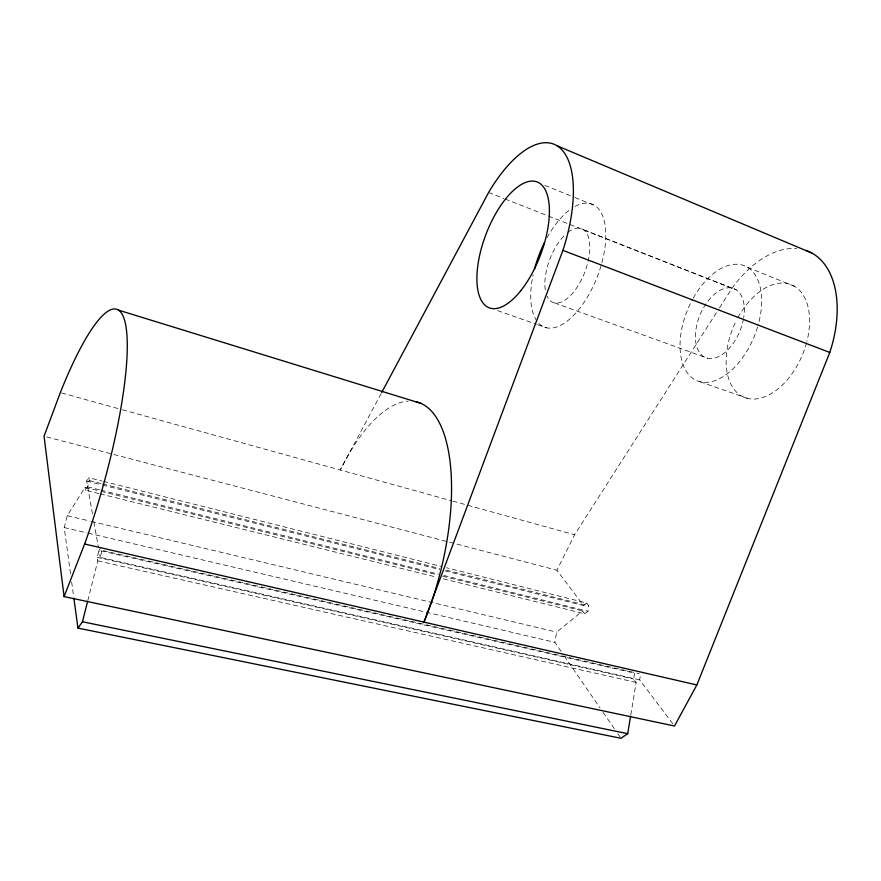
<?xml version="1.0" encoding="UTF-8"?>
<svg xmlns="http://www.w3.org/2000/svg" width="881" height="881" viewBox="0 0 881 881"><rect width="100%" height="100%" fill="white"/><g stroke="black" fill="none" stroke-linecap="round" stroke-linejoin="round"><path stroke-width="0.66" stroke-dasharray="4.41 3.3" d="M672.842 723.819L639.661 679.879L640.63 673.965M630.829 714.788L636.159 682.412L633.637 679.053L634.606 673.172L98.958 550.383L97.196 557.343L97.813 560.856L87.803 600.578M443.286 578.795L584.786 613.815L587.891 611.293L588.827 605.886L586.658 603.033L446.502 567.749M561.076 651.378L554.854 642.348L556.671 632.129L582.627 610.94L584.786 613.815M639.661 679.879L100.203 557.365L101.965 550.35M98.881 493.558L85.523 490.254L87.659 486.863L89.278 480.552L88.75 477.678L102.108 481.048M70.524 573.751L64.214 527.554L67.286 515.671L85.017 487.347L99.696 490.992M586.658 603.033L583.574 605.566L556.902 570.238L574.599 534.778L718.709 309.088M381.088 393.653L340.286 470.002A158.976 64.787 -75.8 0 1 408.156 401.119M92.461 513.887L86.635 481.081L88.75 477.678M719.447 307.932L732.012 288.252A97.758 59.688 -66.9 0 1 796.809 248.574M100.742 547.751L98.958 550.383L100.203 557.365M97.813 560.856L636.159 682.412M97.196 557.343L633.637 679.053M103.308 550.658L639.298 673.657M64.214 527.554L86.944 532.873M88.276 533.181L554.854 642.348M67.286 515.671L90.016 521.089M91.349 521.398L556.671 632.129M87.659 486.863L99.663 489.847M100.996 490.177L438.485 574.126M443.826 575.458L587.891 611.293M101.029 491.323L437.218 574.819M442.548 576.152L582.627 610.94M100.214 493.889L436.602 577.143M86.635 481.081L101.282 484.759M102.614 485.09L439.685 569.522M445.015 570.866L583.574 605.566M103.44 481.378L441.161 566.406M89.278 480.552L101.271 483.559M102.592 483.9L439.63 568.454M446.293 570.117L588.827 605.886M46.704 436.932L556.902 570.238M61.648 392.959L121.071 409.39M122.393 409.764L451.49 500.749M452.812 501.113L574.599 534.778M497.6 310.641L536.254 324.208M537.542 324.66L546.572 327.831M700.054 381.726L747.363 398.344M554.678 302.943L707.762 358.292M583.64 229.798L736.23 289.827M488.592 192.499L503.877 198.511M505.154 199.018L547.211 215.559M548.489 216.054L732.012 288.252M544.81 185.373L573.652 197.036M574.908 197.542L594.961 205.647M747.628 267.372L794.629 286.38M564.192 655.893L599.972 707.817M603.089 712.333L614.762 729.259M617.867 733.774L620.202 737.166M93.904 522.004L98.474 547.674M85.017 487.347L85.523 490.254M71.636 581.912L73.685 596.855M737.86 317.733A61.02 37.211 -67 0 1 790.202 284.31A61.02 37.211 -67 0 1 806.919 341.365M806.567 342.687A61.02 37.211 -67 0 1 745.91 397.926A61.02 37.211 -67 0 1 736.56 320.177M567.948 232.353A39.557 18.633 -68.8 0 1 589.642 243.189A39.557 18.633 -68.8 0 1 573.839 291.721A39.557 18.633 -68.8 0 1 547.123 296.313M545.295 289.816A39.557 18.633 -68.8 0 1 566.02 233.961M743.531 318.625A37.288 21.518 -67.5 0 1 702.818 356.023A37.288 21.518 -67.5 0 1 712.96 295.52A37.288 21.518 -67.5 0 1 743.729 317.457M575.073 206.385A65.976 31.088 -68.8 0 1 599.917 269.344A65.976 31.088 -68.8 0 1 537.74 322.193M536.958 321.158A65.976 31.088 -68.8 0 1 533.159 274.696M547.013 237.793A65.976 31.088 -68.8 0 1 570.8 209.061M693.204 298.163A62.188 35.901 -67.5 0 1 744.786 265.908A62.188 35.901 -67.5 0 1 758.001 325.574M757.605 326.917A62.188 35.901 -67.5 0 1 696.86 380.669A62.188 35.901 -67.5 0 1 692.576 299.298"/><path stroke-width="1.32" d="M73.872 598.21L77.957 628.109L620.984 738.289L627.713 733.675L630.598 716.143M77.957 628.109L82.462 621.766L87.472 601.91M381.737 392.441L488.592 192.499A107.922 46.781 -69.2 0 1 558.972 147.127A107.922 46.781 -69.2 0 1 562.915 250.38L423.937 622.129A158.976 64.787 -75.8 0 0 416.052 401.736M64.082 596.591L84.631 544.006A176.42 35.284 -74.2 0 0 126.027 326.895A176.42 35.284 -74.2 0 0 60.326 392.596L44.05 436.238L64.082 596.591L674.494 726.01L696.849 684.955L829.781 352.466A97.758 59.688 -66.9 0 0 805.895 250.424M82.462 621.766L627.713 733.675M84.631 544.006L696.849 684.955M118.329 310.079L421.03 403.41M562.915 250.38L829.781 352.466M556.935 145.717L811.919 253.089M534.404 269.476A65.976 31.088 -68.8 0 1 544.48 242.605M521.067 290.345A67.341 29.15 -69.2 0 0 539.789 183.347A67.341 29.15 -69.2 0 0 478.559 260.853A67.341 29.15 -69.2 0 0 521.067 290.345"/></g></svg>
